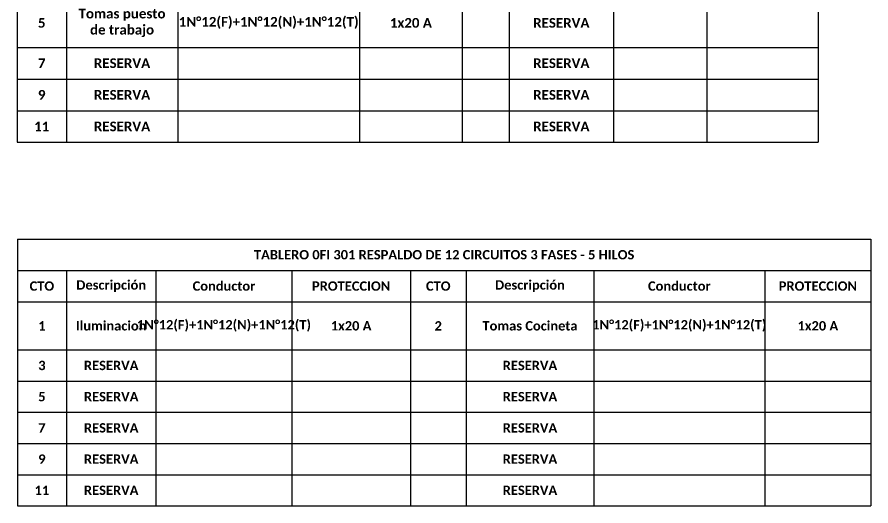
# Paper-space layout 'CUADRO DE CARGAS' of a CAD drawing. Header units: millimetres. Extents: x -541 to 452, y 214 to 916.
# Drawn here: x -141.2 to 99.4, y 418.6 to 556.5 of the extents above; entities that cross this region are included whole.
import ezdxf

# ---------------------------------------------------------------- set-up
doc = ezdxf.new("R2010")
doc.units = ezdxf.units.MM
doc.layers.add('TEXTOS', color=7, linetype='Continuous', lineweight=20)
doc.styles.get("Standard").update_dxf_attribs({"font": 'arial.ttf'})

# ---------------------------------------------------------------- blocks, each defined once
blk = doc.blocks.new('*T132')
at = {"layer": 'TEXTOS', "linetype": 'ByBlock', "lineweight": -2, "transparency": 16777216}
for p, q in [((0, 0), (225.75, 0)), ((0, 0), (0, -86.17)), ((0, -8.92), (225.75, -8.92)), ((13.89, -8.92), (13.89, -86.17)), ((45.28, -8.92), (45.28, -86.17)), ((96.55, -8.92), (96.55, -86.17)), ((125.44, -8.92), (125.44, -86.17)), ((138.73, -8.92), (138.73, -86.17)), ((168.07, -8.92), (168.07, -86.17)), ((194.41, -8.92), (194.41, -86.17)), ((225.75, -8.92), (225.75, -86.17)), ((0, -17.92), (225.75, -17.92)), ((0, -31.75), (225.75, -31.75)), ((0, -45.57), (225.75, -45.57)), ((0, -59.4), (225.75, -59.4)), ((0, -68.32), (225.75, -68.32)), ((0, -77.25), (225.75, -77.25)), ((0, -86.17), (194.41, -86.17))]:
    blk.add_line(p, q, dxfattribs=at)
at = {"layer": 'TEXTOS', "color": 0, "linetype": 'ByBlock', "lineweight": -2, "transparency": 16777216}
for p, q in [((225.75, 0), (225.75, -8.92)), ((194.41, -86.17), (225.75, -86.17))]:
    blk.add_line(p, q, dxfattribs=at)
at = {"layer": 'TEXTOS', "color": 0, "transparency": 16777216, "char_height": 2.7301, "attachment_point": 5}
for s, insert, width in [('{\\fCalibri|b1|i0|c0;\\c0;TABLERO 0FI 201 RESPLADO DE 12 CIRCUITOS 3 FASES - 5 HILOS   ', (112.88, -4.46), 220.4696), ('{\\fCalibri|b1|i0|c0;\\c0;CTO', (6.95, -13.42), 8.6094), ('{\\fCalibri|b1|i0|c0;\\c0;Descripción ', (29.59, -13.42), 26.1045), ('{\\fCalibri|b1|i0|c0;\\c0;Conductor', (70.92, -13.42), 45.9859), ('{\\fCalibri|b1|i0|c0;\\c0;PROTECCION', (111, -13.42), 23.604), ('{\\fCalibri|b1|i0|c0;\\c0;CTO', (132.09, -13.42), 8.0074), ('{\\fCalibri|b1|i0|c0;\\c0;Descripción ', (153.4, -13.42), 24.0575), ('{\\fCalibri|b1|i0|c0;\\c0;Conductor', (181.24, -13.42), 21.0481), ('{\\fCalibri|b1|i0|c0;\\c0;PROTECCION', (210.08, -13.42), 26.0637), ('{\\fCalibri|b1|i0|c0;\\c0;1', (6.95, -24.83), 8.6094), ('{\\fCalibri|b1|i0|c0;\\c0;Iluminacion ', (29.59, -24.83), 26.1045), ('{\\fCalibri|b1|i0|c0;\\c0;1N°12(F)+1N°12(N)+1N°12(T)', (70.92, -24.83), 45.9859), ('{\\fCalibri|b1|i0|c0;\\c0;1x20 A', (111, -24.83), 23.604), ('{\\fCalibri|b1|i0|c0;\\c0;RESERVA', (153.4, -24.83), 24.0575), ('{\\fCalibri|b1|i0|c0;\\c0;', (132.09, -24.83), 8.0074), ('{\\fCalibri|b1|i0|c0;\\c0;', (181.24, -24.83), 21.0481), ('{\\fCalibri|b1|i0|c0;\\c0;', (210.08, -24.83), 26.0637), ('{\\fCalibri|b1|i0|c0;\\c0;3', (6.95, -38.66), 8.6094), ('{\\fCalibri|b1|i0|c0;\\c0;Tomas Ofina', (29.59, -38.66), 26.1045), ('{\\fCalibri|b1|i0|c0;\\c0;1N°12(F)+1N°12(N)+1N°12(T)', (70.92, -38.66), 45.9859), ('{\\fCalibri|b1|i0|c0;\\c0;1x20 A', (111, -38.66), 23.604), ('{\\fCalibri|b1|i0|c0;\\c0;RESERVA', (153.4, -38.66), 24.0575), ('{\\fCalibri|b1|i0|c0;\\c0;', (132.09, -38.66), 8.0074), ('{\\fCalibri|b1|i0|c0;\\c0;', (181.24, -38.66), 21.0481), ('{\\fCalibri|b1|i0|c0;\\c0;', (210.08, -38.66), 26.0637), ('{\\fCalibri|b1|i0|c0;\\c0;Tomas puesto de trabajo', (29.59, -52.49), 26.1045), ('{\\fCalibri|b1|i0|c0;\\c0;1N°12(F)+1N°12(N)+1N°12(T)', (70.92, -52.49), 45.9859), ('{\\fCalibri|b1|i0|c0;\\c0;5', (6.95, -52.49), 8.6094), ('{\\fCalibri|b1|i0|c0;\\c0;1x20 A', (111, -52.49), 23.604), ('{\\fCalibri|b1|i0|c0;\\c0;', (132.09, -52.49), 8.0074), ('{\\fCalibri|b1|i0|c0;\\c0;RESERVA', (153.4, -52.49), 24.0575), ('{\\fCalibri|b1|i0|c0;\\c0;', (181.24, -52.49), 21.0481), ('{\\fCalibri|b1|i0|c0;\\c0;', (210.08, -52.49), 26.0637), ('{\\fCalibri|b1|i0|c0;\\c0;7', (6.95, -63.86), 8.6094), ('{\\fCalibri|b1|i0|c0;\\c0;RESERVA', (29.59, -63.86), 26.1045), ('{\\fCalibri|b1|i0|c0;\\c0;RESERVA', (153.4, -63.86), 24.0575), ('{\\fCalibri|b1|i0|c0;\\c0;', (70.92, -63.86), 45.9859), ('{\\fCalibri|b1|i0|c0;\\c0;', (111, -63.86), 23.604), ('{\\fCalibri|b1|i0|c0;\\c0;', (132.09, -63.86), 8.0074), ('{\\fCalibri|b1|i0|c0;\\c0;', (181.24, -63.86), 21.0481), ('{\\fCalibri|b1|i0|c0;\\c0;', (210.08, -63.86), 26.0637), ('{\\fCalibri|b1|i0|c0;\\c0;9', (6.95, -72.79), 8.6094), ('{\\fCalibri|b1|i0|c0;\\c0;RESERVA', (29.59, -72.79), 26.1045), ('{\\fCalibri|b1|i0|c0;\\c0;RESERVA', (153.4, -72.79), 24.0575), ('{\\fCalibri|b1|i0|c0;\\c0;', (70.92, -72.79), 45.9859), ('{\\fCalibri|b1|i0|c0;\\c0;', (111, -72.79), 23.604), ('{\\fCalibri|b1|i0|c0;\\c0;', (132.09, -72.79), 8.0074), ('{\\fCalibri|b1|i0|c0;\\c0;', (181.24, -72.79), 21.0481), ('{\\fCalibri|b1|i0|c0;\\c0;', (210.08, -72.79), 26.0637), ('{\\fCalibri|b1|i0|c0;\\c0;11', (6.95, -81.71), 8.6094), ('{\\fCalibri|b1|i0|c0;\\c0;RESERVA', (29.59, -81.71), 26.1045), ('{\\fCalibri|b1|i0|c0;\\c0;', (70.92, -81.71), 45.9859), ('{\\fCalibri|b1|i0|c0;\\c0;', (111, -81.71), 23.604), ('{\\fCalibri|b1|i0|c0;\\c0;', (132.09, -81.71), 8.0074), ('{\\fCalibri|b1|i0|c0;\\c0;RESERVA', (153.4, -81.71), 24.0575), ('{\\fCalibri|b1|i0|c0;\\c0;', (181.24, -81.71), 21.0481), ('{\\fCalibri|b1|i0|c0;\\c0;', (210.08, -81.71), 26.0637)]:
    blk.add_mtext(s, dxfattribs=dict(at, insert=insert, width=width))
blk = doc.blocks.new('*T133')
at = {"linetype": 'ByBlock', "lineweight": -2, "transparency": 16777216}
for p, q in [((0, 0), (240.58, 0)), ((0, 0), (0, -75.27)), ((0, -8.81), (240.58, -8.81)), ((13.84, -8.81), (13.84, -75.27)), ((39.07, -8.81), (39.07, -75.27)), ((77.39, -8.81), (77.39, -75.27)), ((110.78, -8.81), (110.78, -75.27)), ((126.49, -8.81), (126.49, -75.27)), ((162.47, -8.81), (162.47, -75.27)), ((210.67, -8.81), (210.67, -75.27)), ((240.58, -8.81), (240.58, -75.27)), ((0, -17.68), (240.58, -17.68)), ((0, -31.23), (240.58, -31.23)), ((0, -40.04), (240.58, -40.04)), ((0, -48.85), (240.58, -48.85)), ((0, -57.65), (240.58, -57.65)), ((0, -66.46), (240.58, -66.46)), ((0, -75.27), (210.67, -75.27))]:
    blk.add_line(p, q, dxfattribs=at)
at = {"color": 0, "linetype": 'ByBlock', "lineweight": -2, "transparency": 16777216}
for p, q in [((240.58, 0), (240.58, -8.81)), ((210.67, -75.27), (240.58, -75.27))]:
    blk.add_line(p, q, dxfattribs=at)
at = {"color": 0, "transparency": 16777216, "char_height": 2.6421, "attachment_point": 5}
for s, insert, width in [('{\\fCalibri|b1|i0|c0;\\c0;TABLERO 0FI 301 RESPALDO DE 12 CIRCUITOS 3 FASES - 5 HILOS   ', (120.29, -4.4), 235.2941), ('{\\fCalibri|b1|i0|c0;\\c0;CTO', (6.92, -13.24), 8.5566), ('{\\fCalibri|b1|i0|c0;\\c0;Descripción ', (26.45, -13.24), 19.9433), ('{\\fCalibri|b1|i0|c0;\\c0;Conductor', (58.23, -13.24), 33.0352), ('{\\fCalibri|b1|i0|c0;\\c0;PROTECCION', (94.08, -13.24), 28.1085), ('{\\fCalibri|b1|i0|c0;\\c0;CTO', (118.63, -13.24), 10.4239), ('{\\fCalibri|b1|i0|c0;\\c0;Descripción ', (144.48, -13.24), 30.6983), ('{\\fCalibri|b1|i0|c0;\\c0;Conductor', (186.57, -13.24), 42.9178), ('{\\fCalibri|b1|i0|c0;\\c0;PROTECCION', (225.63, -13.24), 24.6214), ('{\\fCalibri|b1|i0|c0;\\c0;1', (6.92, -24.46), 8.5566), ('{\\fCalibri|b1|i0|c0;\\c0;Iluminacion ', (26.45, -24.46), 19.9433), ('{\\fCalibri|b1|i0|c0;\\c0;1N°12(F)+1N°12(N)+1N°12(T)', (58.23, -24.46), 33.0352), ('{\\fCalibri|b1|i0|c0;\\c0;1x20 A', (94.08, -24.46), 28.1085), ('{\\fCalibri|b1|i0|c0;\\c0;2', (118.63, -24.46), 10.4239), ('{\\fCalibri|b1|i0|c0;\\c0;Tomas Cocineta', (144.48, -24.46), 30.6983), ('{\\fCalibri|b1|i0|c0;\\c0;1N°12(F)+1N°12(N)+1N°12(T)', (186.57, -24.46), 42.9178), ('{\\fCalibri|b1|i0|c0;\\c0;1x20 A', (225.63, -24.46), 24.6214), ('{\\fCalibri|b1|i0|c0;\\c0;3', (6.92, -35.64), 8.5566), ('{\\fCalibri|b1|i0|c0;\\c0;RESERVA', (26.45, -35.64), 19.9433), ('{\\fCalibri|b1|i0|c0;\\c0;', (58.23, -35.64), 33.0352), ('{\\fCalibri|b1|i0|c0;\\c0;', (94.08, -35.64), 28.1085), ('{\\fCalibri|b1|i0|c0;\\c0;', (118.63, -35.64), 10.4239), ('{\\fCalibri|b1|i0|c0;\\c0;RESERVA', (144.48, -35.64), 30.6983), ('{\\fCalibri|b1|i0|c0;\\c0;', (186.57, -35.64), 42.9178), ('{\\fCalibri|b1|i0|c0;\\c0;', (225.63, -35.64), 24.6214), ('{\\fCalibri|b1|i0|c0;\\c0;5', (6.92, -44.44), 8.5566), ('{\\fCalibri|b1|i0|c0;\\c0;RESERVA', (26.45, -44.44), 19.9433), ('{\\fCalibri|b1|i0|c0;\\c0;RESERVA', (144.48, -44.44), 30.6983), ('{\\fCalibri|b1|i0|c0;\\c0;', (58.23, -44.44), 33.0352), ('{\\fCalibri|b1|i0|c0;\\c0;', (94.08, -44.44), 28.1085), ('{\\fCalibri|b1|i0|c0;\\c0;', (118.63, -44.44), 10.4239), ('{\\fCalibri|b1|i0|c0;\\c0;', (186.57, -44.44), 42.9178), ('{\\fCalibri|b1|i0|c0;\\c0;', (225.63, -44.44), 24.6214), ('{\\fCalibri|b1|i0|c0;\\c0;7', (6.92, -53.25), 8.5566), ('{\\fCalibri|b1|i0|c0;\\c0;RESERVA', (26.45, -53.25), 19.9433), ('{\\fCalibri|b1|i0|c0;\\c0;RESERVA', (144.48, -53.25), 30.6983), ('{\\fCalibri|b1|i0|c0;\\c0;', (58.23, -53.25), 33.0352), ('{\\fCalibri|b1|i0|c0;\\c0;', (94.08, -53.25), 28.1085), ('{\\fCalibri|b1|i0|c0;\\c0;', (118.63, -53.25), 10.4239), ('{\\fCalibri|b1|i0|c0;\\c0;', (186.57, -53.25), 42.9178), ('{\\fCalibri|b1|i0|c0;\\c0;', (225.63, -53.25), 24.6214), ('{\\fCalibri|b1|i0|c0;\\c0;9', (6.92, -62.06), 8.5566), ('{\\fCalibri|b1|i0|c0;\\c0;RESERVA', (26.45, -62.06), 19.9433), ('{\\fCalibri|b1|i0|c0;\\c0;', (58.23, -62.06), 33.0352), ('{\\fCalibri|b1|i0|c0;\\c0;', (94.08, -62.06), 28.1085), ('{\\fCalibri|b1|i0|c0;\\c0;', (118.63, -62.06), 10.4239), ('{\\fCalibri|b1|i0|c0;\\c0;RESERVA', (144.48, -62.06), 30.6983), ('{\\fCalibri|b1|i0|c0;\\c0;', (186.57, -62.06), 42.9178), ('{\\fCalibri|b1|i0|c0;\\c0;', (225.63, -62.06), 24.6214), ('{\\fCalibri|b1|i0|c0;\\c0;11', (6.92, -70.86), 8.5566), ('{\\fCalibri|b1|i0|c0;\\c0;RESERVA', (26.45, -70.86), 19.9433), ('{\\fCalibri|b1|i0|c0;\\c0;RESERVA', (144.48, -70.86), 30.6983), ('{\\fCalibri|b1|i0|c0;\\c0;', (58.23, -70.86), 33.0352), ('{\\fCalibri|b1|i0|c0;\\c0;', (94.08, -70.86), 28.1085), ('{\\fCalibri|b1|i0|c0;\\c0;', (118.63, -70.86), 10.4239), ('{\\fCalibri|b1|i0|c0;\\c0;', (186.57, -70.86), 42.9178), ('{\\fCalibri|b1|i0|c0;\\c0;', (225.63, -70.86), 24.6214)]:
    blk.add_mtext(s, dxfattribs=dict(at, insert=insert, width=width))

psp = doc.layouts.new('CUADRO DE CARGAS')

# ---------------------------------------------------------------- block references
for name, p in [('*T132', (-141.24, 607.34)), ('*T133', (-141.16, 493.84))]:
    psp.add_blockref(name, p)

doc.saveas('drawing.dxf')
